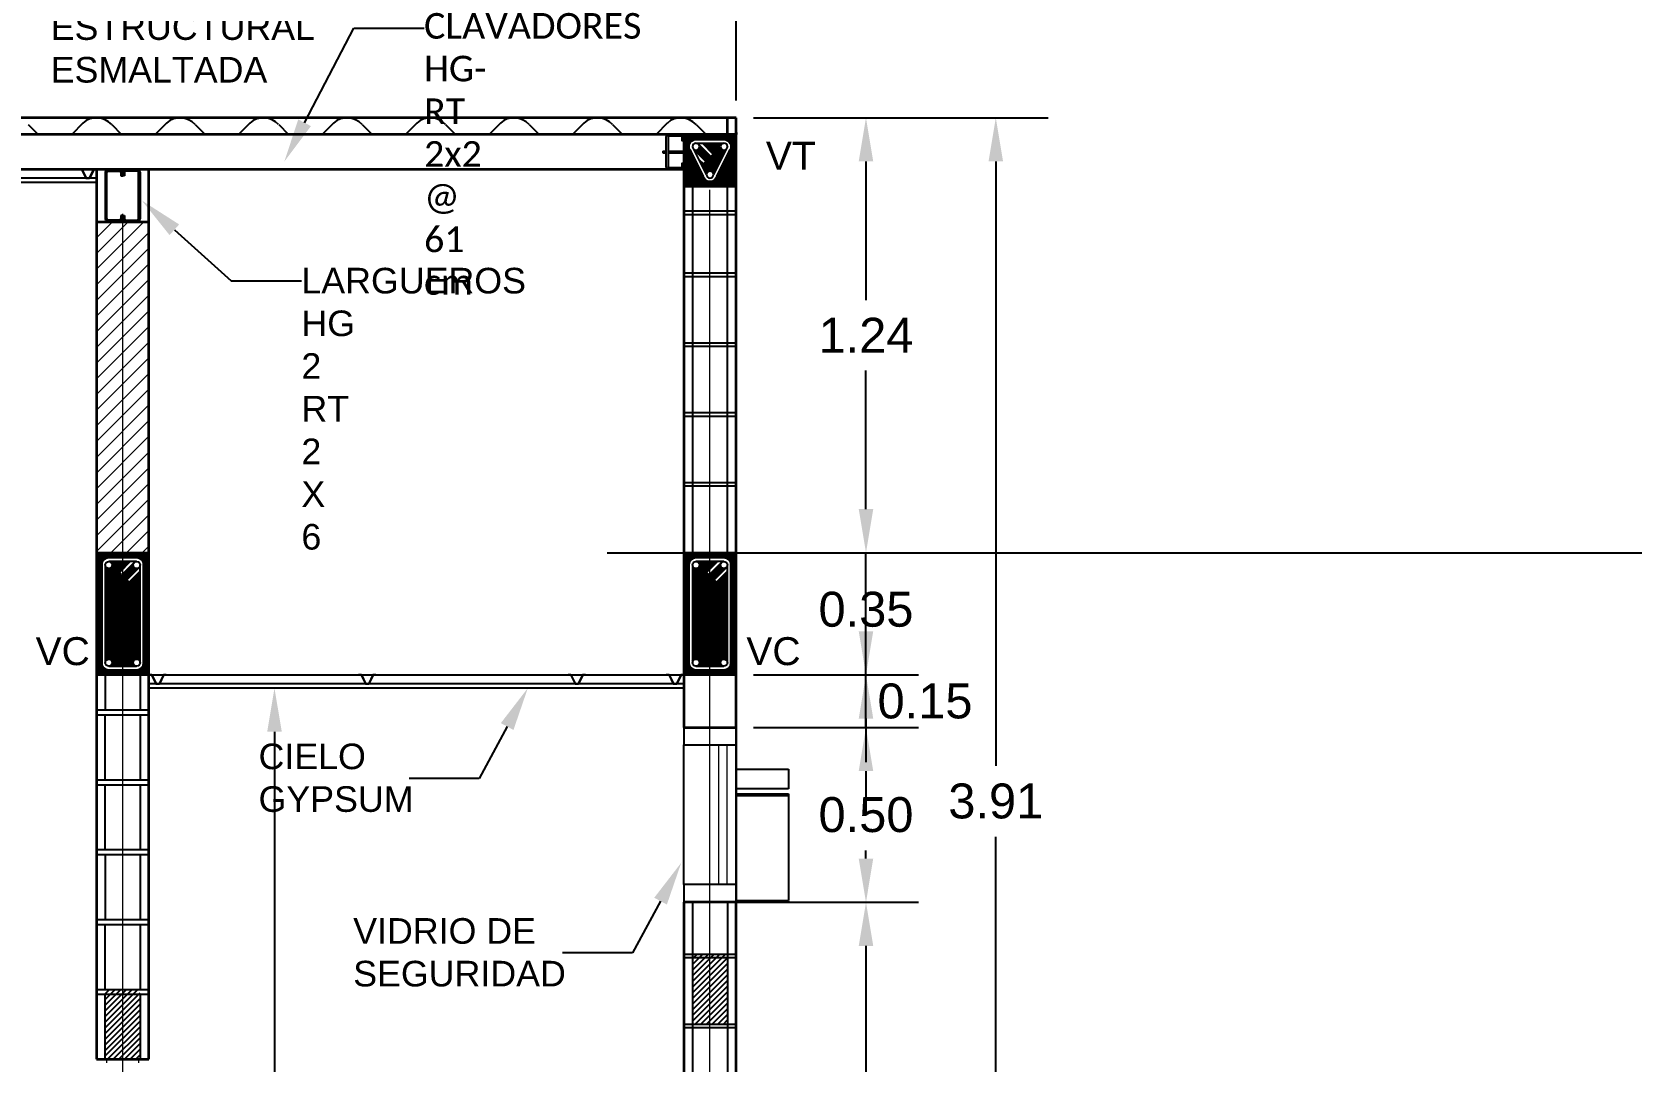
# Model space of a CAD drawing. Header units: inches. Extents: x -6 to 158, y 10 to 161.
# Drawn here: x 73.819 to 78.397, y 37.358 to 40.303 of the extents above; entities that cross this region are included whole.
import ezdxf
from ezdxf import colors
from ezdxf.entities.mleader import LeaderData, LeaderLine
from ezdxf.math import Vec2, Vec3

# ---------------------------------------------------------------- set-up
doc = ezdxf.new("R2010")
doc.units = ezdxf.units.IN
doc.header["$MEASUREMENT"] = 0
doc.linetypes.add('DASHED2', pattern=[9.525, 6.35, -3.175])
doc.linetypes.add('Grid Line', pattern=[22.225, 12.7, -3.175, 3.175, -3.175])
for name, color, linetype in [('1', 1, 'Continuous'), ('10 HATCH 2', 9, 'Continuous'), ('2', 2, 'Continuous'), ('3', 3, 'Continuous'), ('4', 4, 'Continuous'), ('5', 5, 'Continuous'), ('8', 4, 'Continuous'), ('A-WALL-PATT', 9, 'Continuous'), ('Bloques', 9, 'Continuous'), ('Clavadores', 2, 'Continuous'), ('Detalle', 2, 'Continuous'), ('Dim', 2, 'Continuous'), ('Emplantillado', 2, 'Continuous'), ('L2', 2, 'Continuous'), ('Paredes', 5, 'Continuous'), ('Proy', 1, 'DASHED2'), ('TEXTO', 2, 'Continuous'), ('Texturas', 1, 'Continuous'), ('Viga', 4, 'Continuous')]:
    doc.layers.add(name, color=color, linetype=linetype)
doc.layers.add('A-WALL', color=5, linetype='Continuous', lineweight=9)
doc.layers.add('S-GRID', color=1, linetype='Continuous', lineweight=9)
doc.styles.add('style1', font='micross.ttf')
doc.dimstyles.new('1-50', dxfattribs={"dimscale": 0.05, "dimtxt": 2, "dimasz": 2.5, "dimexe": 3, "dimexo": 1, "dimgap": 1, "dimtad": 0, "dimtih": 1, "dimtoh": 1, "dimzin": 1, "dimdsep": 46, "dimtxsty": 'style1', "dimcen": 2.5, "dimclrd": 124, "dimclre": 124, "dimclrt": 1, "dimadec": 0, "dimazin": 0, "dimtfac": 1, "dimtmove": 2, "dimatfit": 3, "dimfxl": 1, "dimtolj": 1, "dimtzin": 0, "dimlwd": -1, "dimlwe": -1, "dimarcsym": 0})
pattern_1 = [(135, (0.154969, 0), (-0.00224506403027, -0.00224506403027), [])]

# ---------------------------------------------------------------- blocks, each defined once
blk = doc.blocks.new('vcv')
at = {"layer": 'Texturas'}
h = blk.add_hatch(dxfattribs=at)
h.set_pattern_fill('ANSI31', color=253, scale=0.001, angle=90)
h.set_pattern_definition(pattern_1)
h.paths.add_polyline_path([(26746.8614, 3376.3323), (26747.0114, 3376.3323), (26747.0114, 3376.6823), (26746.8614, 3376.6823)])
h.paths.add_polyline_path([(26746.8964, 3376.6673), (26746.9764, 3376.6673, -0.414214), (26746.9964, 3376.6473), (26746.9964, 3376.3673, -0.414214), (26746.9764, 3376.3473), (26746.8964, 3376.3473, -0.414214), (26746.8764, 3376.3673), (26746.8764, 3376.6473, -0.414214)], flags=16)
h.paths.add_polyline_path([(26746.8964, 3376.6573), (26746.9764, 3376.6573, -0.414214), (26746.9864, 3376.6473), (26746.9864, 3376.3673, -0.414214), (26746.9764, 3376.3573), (26746.8964, 3376.3573, -0.414214), (26746.8864, 3376.3673), (26746.8864, 3376.6473, -0.414214)], flags=0)
h = blk.add_hatch(dxfattribs=at)
h.set_pattern_fill('ANSI31', color=253, scale=0.001, angle=90, style=0)
h.set_pattern_definition(pattern_1)
h.paths.add_polyline_path([(26746.8864, 3376.3673, -1), (26746.9064, 3376.3673, -0.414214), (26746.8964, 3376.3573), (26746.9764, 3376.3573, -0.414214), (26746.9664, 3376.3673, -1), (26746.9864, 3376.3673), (26746.9864, 3376.6291), (26746.9552, 3376.5978), (26746.9481, 3376.6049), (26746.9835, 3376.6403, -0.668179), (26746.9664, 3376.6473, -0.198912), (26746.9693, 3376.6544), (26746.934, 3376.6191), (26746.9269, 3376.6261), (26746.9581, 3376.6573), (26746.8964, 3376.6573, -0.414214), (26746.9064, 3376.6473, -1), (26746.8864, 3376.6473)])
at = {"layer": '3'}
for p, q in [((26746.9581, 3376.6573), (26746.9269, 3376.6261)), ((26746.934, 3376.6191), (26746.9269, 3376.6261)), ((26746.9693, 3376.6544), (26746.934, 3376.6191)), ((26746.9835, 3376.6403), (26746.9481, 3376.6049)), ((26746.9864, 3376.6291), (26746.9552, 3376.5978)), ((26746.9481, 3376.6049), (26746.9552, 3376.5978))]:
    blk.add_line(p, q, dxfattribs=at)
blk.add_lwpolyline([(26746.9964, 3376.3673), (26746.9964, 3376.6473, 0.414214), (26746.9764, 3376.6673), (26746.8964, 3376.6673, 0.414214), (26746.8764, 3376.6473), (26746.8764, 3376.3673, 0.414214), (26746.8964, 3376.3473), (26746.9764, 3376.3473)], format="xyb", dxfattribs=at)
for points in [[(26746.8864, 3376.6473), (26746.8864, 3376.3673)], [(26746.9764, 3376.6573), (26746.8964, 3376.6573)], [(26746.9864, 3376.3673), (26746.9864, 3376.6473)], [(26746.8964, 3376.3573), (26746.9764, 3376.3573)]]:
    blk.add_lwpolyline(points, dxfattribs=at)
blk.add_arc((26746.9764, 3376.3673), 0.02, 270, 0, dxfattribs=at)
at = {"layer": '4'}
for centre in [(26746.8964, 3376.6473), (26746.9764, 3376.6473), (26746.8964, 3376.3673), (26746.9764, 3376.3673)]:
    blk.add_circle(centre, 0.01, dxfattribs=at)
at = {"layer": '5'}
blk.add_lwpolyline([(26746.8614, 3376.3323), (26747.0114, 3376.3323), (26747.0114, 3376.6823), (26746.8614, 3376.6823)], close=True, dxfattribs=at)
blk = doc.blocks.new('VT')
at = {"layer": 'Texturas'}
h = blk.add_hatch(dxfattribs=at)
h.set_pattern_fill('ANSI31', color=253, scale=0.001, style=0)
h.set_pattern_definition([(45, (-93.2918927, 72.453712), (-0.00224506403, 0.00224506403), [])])
h.paths.add_polyline_path([(0.15, 0.0589), (0.1081, 0.0589), (0.0948, 0.0323, -0.871347), (0.0552, 0.0323), (0.0419, 0.0589), (0, 0.0589), (0, 0), (0.15, 0)])
h.paths.add_polyline_path([(0.15, 0.15), (0, 0.15), (0, 0.0589), (0.0419, 0.0589), (0.0209, 0.1008, -0.669849), (0.035, 0.135), (0.115, 0.135, -0.669849), (0.1291, 0.1008), (0.1081, 0.0589), (0.15, 0.0589)])
h.paths.add_polyline_path([(0.1067, 0.0784), (0.0938, 0.0655), (0.0867, 0.0726), (0.1209, 0.1067), (0.121, 0.107, -0.618034), (0.105, 0.115, -0.198912), (0.1079, 0.1221), (0.0726, 0.0867), (0.0655, 0.0938), (0.0967, 0.125), (0.035, 0.125, -0.414214), (0.045, 0.115, -0.618034), (0.029, 0.107), (0.0531, 0.0589), (0.0969, 0.0589)])
h.paths.add_polyline_path([(0.0969, 0.0589), (0.0531, 0.0589), (0.065, 0.035, -1), (0.085, 0.035)])
at = {"layer": '3'}
for p, q in [((0.115, 0.135), (0.035, 0.135)), ((0.0967, 0.125), (0.0655, 0.0938)), ((0.0726, 0.0867), (0.0655, 0.0938)), ((0.1079, 0.1221), (0.0726, 0.0867)), ((0.1221, 0.1079), (0.0867, 0.0726)), ((0.0867, 0.0726), (0.0938, 0.0655)), ((0.1067, 0.0784), (0.0938, 0.0655)), ((0.075, 0.015), (0.075, 0.015))]:
    blk.add_line(p, q, dxfattribs=at)
for points in [[(0.0209, 0.1008), (0.0552, 0.0323)], [(0.025, 0.115), (0.065, 0.035)], [(0.115, 0.125), (0.035, 0.125)], [(0.085, 0.035), (0.125, 0.115)], [(0.0948, 0.0323), (0.1291, 0.1008)], [(0.075, 0.025), (0.075, 0.025)]]:
    blk.add_lwpolyline(points, dxfattribs=at)
for centre, start, end in [((0.035, 0.115), 90, 225.2645), ((0.115, 0.115), 314.7355, 90), ((0.075, 0.035), 187.8656, 352.1344)]:
    blk.add_arc(centre, 0.02, start, end, dxfattribs=at)
at = {"layer": '4'}
for centre in [(0.035, 0.115), (0.115, 0.115), (0.075, 0.035)]:
    blk.add_circle(centre, 0.01, dxfattribs=at)
at = {"layer": '5'}
blk.add_lwpolyline([(0, 0), (0.15, 0), (0.15, 0.15), (0, 0.15)], close=True, dxfattribs=at)
blk = doc.blocks.new('LARGUERO')
at = {"layer": 'Clavadores'}
for p, q in [((1660.8105, 985.5422), (1660.8105, 985.4082)), ((1660.8155, 985.4082), (1660.8155, 985.5422)), ((1660.8525, 985.5502), (1660.8185, 985.5502)), ((1660.8185, 985.5452), (1660.8525, 985.5452)), ((1660.8555, 985.5422), (1660.8555, 985.5322)), ((1660.8555, 985.5322), (1660.8605, 985.5322)), ((1660.8605, 985.5322), (1660.8605, 985.5422)), ((1660.8605, 985.5322), (1660.8605, 985.5422)), ((1660.8655, 985.5322), (1660.8605, 985.5322)), ((1660.8655, 985.5422), (1660.8655, 985.5322)), ((1660.8685, 985.5502), (1660.9025, 985.5502)), ((1660.9025, 985.5452), (1660.8685, 985.5452)), ((1660.9055, 985.4082), (1660.9055, 985.5422)), ((1660.9105, 985.5422), (1660.9105, 985.4082)), ((1660.8525, 985.4052), (1660.8185, 985.4052)), ((1660.8185, 985.4002), (1660.8525, 985.4002)), ((1660.8605, 985.4182), (1660.8555, 985.4182)), ((1660.8555, 985.4182), (1660.8555, 985.4082)), ((1660.8605, 985.4082), (1660.8605, 985.4182)), ((1660.8605, 985.4082), (1660.8605, 985.4182)), ((1660.8605, 985.4182), (1660.8655, 985.4182)), ((1660.8655, 985.4182), (1660.8655, 985.4082)), ((1660.8685, 985.4052), (1660.9025, 985.4052)), ((1660.9025, 985.4002), (1660.8685, 985.4002))]:
    blk.add_line(p, q, dxfattribs=at)
for centre, radius, start, end in [((1660.8185, 985.5422), 0.008, 90, 180), ((1660.8185, 985.5422), 0.003, 90, 180), ((1660.8525, 985.5422), 0.008, 0, 90), ((1660.8525, 985.5422), 0.003, 360, 90), ((1660.8685, 985.5422), 0.008, 90, 180), ((1660.8685, 985.5422), 0.003, 90, 180), ((1660.9025, 985.5422), 0.008, 360, 90), ((1660.9025, 985.5422), 0.003, 0, 90), ((1660.8185, 985.4082), 0.008, 180, 270), ((1660.8185, 985.4082), 0.003, 180, 270), ((1660.8525, 985.4082), 0.008, 270, 360), ((1660.8525, 985.4082), 0.003, 270, 360), ((1660.8685, 985.4082), 0.008, 180, 270), ((1660.8685, 985.4082), 0.003, 180, 270), ((1660.9025, 985.4082), 0.008, 270, 360), ((1660.9025, 985.4082), 0.003, 270, 0)]:
    blk.add_arc(centre, radius, start, end, dxfattribs=at)
blk = doc.blocks.new('A$C3A4E2C9F')
at = {"color": 2}
for p, q in [((-0.0481, 0.0009), (-0.0481, -0.0001)), ((-0.0397, 0.0009), (-0.0481, 0.0009)), ((-0.0397, 0.0009), (-0.0275, -0.0231)), ((-0.0066, 0.0009), (-0.0187, -0.0231)), ((0.0019, 0.0009), (-0.0066, 0.0009)), ((0.0019, -0.0001), (0.0019, 0.0009)), ((-0.0403, -0.0001), (-0.0481, -0.0001)), ((-0.0403, -0.0001), (-0.0281, -0.0241)), ((-0.0281, -0.0241), (-0.0231, -0.0241)), ((-0.0281, -0.0241), (-0.0181, -0.0241)), ((-0.0275, -0.0231), (-0.0187, -0.0231)), ((-0.006, -0.0001), (-0.0181, -0.0241)), ((0.0019, -0.0001), (-0.006, -0.0001))]:
    blk.add_line(p, q, dxfattribs=at)
blk = doc.blocks.new('*D597')
at = {"layer": 'Defpoints', "color": 0, "transparency": 16777216}
for p in [(75.8346, 37.8118), (76.2063, 37.8118), (75.8346, 36.1452)]:
    blk.add_point(p, dxfattribs=at)
at = {"layer": 'Dim', "color": 124, "transparency": 16777216}
for p, q in [((75.8846, 37.8118), (76.3563, 37.8118)), ((76.2063, 37.6868), (76.2063, 37.0802)), ((76.2063, 36.2702), (76.2063, 36.8768)), ((75.8846, 36.1452), (76.3563, 36.1452))]:
    blk.add_line(p, q, dxfattribs=at)
for points in [[(76.1855, 37.6868), (76.2271, 37.6868), (76.2063, 37.8118)], [(76.1855, 36.2702), (76.2271, 36.2702), (76.2063, 36.1452)]]:
    blk.add_solid(points, dxfattribs=at)
at = {"layer": 'Dim', "color": 1, "transparency": 16777216, "insert": (76.2063, 36.9785), "char_height": 0.1, "attachment_point": 5, "style": 'style1'}
blk.add_mtext('\\A1;1.67', dxfattribs=at)
blk = doc.blocks.new('*D598')
at = {"layer": 'Defpoints', "color": 0, "transparency": 16777216}
for p in [(75.8346, 38.3125), (76.2063, 38.3125), (75.8346, 37.8118)]:
    blk.add_point(p, dxfattribs=at)
at = {"layer": 'Dim', "color": 124, "transparency": 16777216}
for p, q in [((75.8846, 38.3125), (76.3563, 38.3125)), ((76.2063, 38.1875), (76.2063, 38.1639)), ((76.2063, 37.9368), (76.2063, 37.9604)), ((75.8846, 37.8118), (76.3563, 37.8118))]:
    blk.add_line(p, q, dxfattribs=at)
for points in [[(76.1855, 38.1875), (76.2271, 38.1875), (76.2063, 38.3125)], [(76.1855, 37.9368), (76.2271, 37.9368), (76.2063, 37.8118)]]:
    blk.add_solid(points, dxfattribs=at)
at = {"layer": 'Dim', "color": 1, "transparency": 16777216, "insert": (76.2063, 38.0622), "char_height": 0.1, "attachment_point": 5, "style": 'style1'}
blk.add_mtext('\\A1;0.50', dxfattribs=at)
blk = doc.blocks.new('*D599')
at = {"layer": 'Defpoints', "color": 0, "transparency": 16777216}
for p in [(75.8346, 38.4625), (76.2063, 38.4625), (75.8346, 38.3125)]:
    blk.add_point(p, dxfattribs=at)
at = {"layer": 'Dim', "color": 124, "transparency": 16777216}
for p, q in [((76.2063, 38.5875), (76.2063, 38.7125)), ((75.8846, 38.4625), (76.3563, 38.4625)), ((76.2063, 38.3125), (76.2063, 38.4625)), ((75.8846, 38.3125), (76.3563, 38.3125)), ((76.2063, 38.1875), (76.2063, 38.0625))]:
    blk.add_line(p, q, dxfattribs=at)
for points in [[(76.1855, 38.5875), (76.2271, 38.5875), (76.2063, 38.4625)], [(76.1855, 38.1875), (76.2271, 38.1875), (76.2063, 38.3125)]]:
    blk.add_solid(points, dxfattribs=at)
at = {"layer": 'Dim', "color": 1, "transparency": 16777216, "insert": (76.3753, 38.3875), "char_height": 0.1, "attachment_point": 5, "style": 'style1'}
blk.add_mtext('\\A1;0.15', dxfattribs=at)
blk = doc.blocks.new('*D600')
at = {"layer": 'Defpoints', "color": 0, "transparency": 16777216}
for p in [(75.8346, 38.8125), (76.2063, 38.8125), (75.8346, 38.4625)]:
    blk.add_point(p, dxfattribs=at)
at = {"layer": 'Dim', "color": 124, "transparency": 16777216}
for p, q in [((76.2063, 38.9375), (76.2063, 39.0625)), ((75.8846, 38.8125), (76.3563, 38.8125)), ((76.2063, 38.4625), (76.2063, 38.8125)), ((75.8846, 38.4625), (76.3563, 38.4625)), ((76.2063, 38.3375), (76.2063, 38.2125))]:
    blk.add_line(p, q, dxfattribs=at)
for points in [[(76.1855, 38.9375), (76.2271, 38.9375), (76.2063, 38.8125)], [(76.1855, 38.3375), (76.2271, 38.3375), (76.2063, 38.4625)]]:
    blk.add_solid(points, dxfattribs=at)
at = {"layer": 'Dim', "color": 1, "transparency": 16777216, "insert": (76.2063, 38.65), "char_height": 0.1, "attachment_point": 5, "style": 'style1'}
blk.add_mtext('\\A1;0.35', dxfattribs=at)
blk = doc.blocks.new('*D601')
at = {"layer": 'Defpoints', "color": 0, "transparency": 16777216}
for p in [(75.8346, 40.0573), (76.2063, 40.0573), (75.8346, 38.8125)]:
    blk.add_point(p, dxfattribs=at)
at = {"layer": 'Dim', "color": 124, "transparency": 16777216}
for p, q in [((75.8846, 40.0573), (76.3563, 40.0573)), ((76.2063, 39.9323), (76.2063, 39.5357)), ((76.2063, 38.9375), (76.2063, 39.334)), ((75.8846, 38.8125), (76.3563, 38.8125))]:
    blk.add_line(p, q, dxfattribs=at)
for points in [[(76.1855, 39.9323), (76.2271, 39.9323), (76.2063, 40.0573)], [(76.1855, 38.9375), (76.2271, 38.9375), (76.2063, 38.8125)]]:
    blk.add_solid(points, dxfattribs=at)
at = {"layer": 'Dim', "color": 1, "transparency": 16777216, "insert": (76.2063, 39.4349), "char_height": 0.1, "attachment_point": 5, "style": 'style1'}
blk.add_mtext('\\A1;1.24', dxfattribs=at)
blk = doc.blocks.new('*D467')
at = {"layer": 'Defpoints', "color": 0, "transparency": 16777216}
for p in [(76.2167, 40.0573), (76.2063, 36.1452), (76.5779, 36.1452)]:
    blk.add_point(p, dxfattribs=at)
at = {"layer": 'Dim', "color": 124, "transparency": 16777216}
for p, q in [((76.2667, 40.0573), (76.7279, 40.0573)), ((76.5779, 39.9323), (76.5779, 38.2029)), ((76.5779, 36.2702), (76.5779, 37.9995)), ((76.2563, 36.1452), (76.7279, 36.1452))]:
    blk.add_line(p, q, dxfattribs=at)
for points in [[(76.5571, 39.9323), (76.5988, 39.9323), (76.5779, 40.0573)], [(76.5571, 36.2702), (76.5988, 36.2702), (76.5779, 36.1452)]]:
    blk.add_solid(points, dxfattribs=at)
at = {"layer": 'Dim', "color": 1, "transparency": 16777216, "insert": (76.5779, 38.1012), "char_height": 0.1, "attachment_point": 5, "style": 'style1'}
blk.add_mtext('\\A1;3.91', dxfattribs=at)
blk = doc.blocks.new('*D602')
at = {"layer": 'Defpoints', "color": 0, "transparency": 16777216}
for p in [(74.5129, 38.425), (74.5484, 38.425), (74.5484, 35.2625)]:
    blk.add_point(p, dxfattribs=at)
at = {"layer": 'Dim', "color": 124, "transparency": 16777216}
for p, q in [((74.4984, 38.425), (74.3629, 38.425)), ((74.5129, 38.3), (74.5129, 36.9455)), ((74.5129, 35.3875), (74.5129, 36.7421)), ((74.4984, 35.2625), (74.3629, 35.2625))]:
    blk.add_line(p, q, dxfattribs=at)
for points in [[(74.4921, 38.3), (74.5338, 38.3), (74.5129, 38.425)], [(74.4921, 35.3875), (74.5338, 35.3875), (74.5129, 35.2625)]]:
    blk.add_solid(points, dxfattribs=at)
at = {"layer": 'Dim', "color": 1, "transparency": 16777216, "insert": (74.5129, 36.8438), "char_height": 0.1, "attachment_point": 5, "style": 'style1'}
blk.add_mtext('\\A1;3.16', dxfattribs=at)
blk = doc.blocks.new('*D623')
at = {"layer": 'Defpoints', "color": 0, "transparency": 16777216}
for p in [(75.8346, 40.6117), (71.2283, 40.0573), (75.8346, 40.0573)]:
    blk.add_point(p, dxfattribs=at)
at = {"layer": 'Dim', "color": 124, "transparency": 16777216}
for p, q in [((71.2283, 40.1073), (71.2283, 40.7617)), ((75.8346, 40.1073), (75.8346, 40.7617)), ((71.3533, 40.6117), (73.3592, 40.6117)), ((75.7096, 40.6117), (73.7037, 40.6117))]:
    blk.add_line(p, q, dxfattribs=at)
for points in [[(71.3533, 40.6326), (71.3533, 40.5909), (71.2283, 40.6117)], [(75.7096, 40.6326), (75.7096, 40.5909), (75.8346, 40.6117)]]:
    blk.add_solid(points, dxfattribs=at)
at = {"layer": 'Dim', "color": 1, "transparency": 16777216, "insert": (73.5315, 40.6117), "char_height": 0.1, "attachment_point": 5, "style": 'style1'}
blk.add_mtext('\\A1;4.61', dxfattribs=at)

msp = doc.modelspace()

# ---------------------------------------------------------------- hatches: boundary and pattern name
at = {"layer": '10 HATCH 2'}
h = msp.add_hatch(dxfattribs=at)
h.set_pattern_fill('ANSI31', color=251, scale=0.0036)
h.set_pattern_definition([(45, (-3101.110599, -1566.303653), (-0.00808223051, 0.00808223051), [])])
h.paths.add_polyline_path([(75.8095, 37.6625), (75.7595, 37.6625), (75.7595, 37.4625), (75.8095, 37.4625)])
h.paths.add_polyline_path([(75.7595, 37.6625), (75.7095, 37.6625), (75.7095, 37.4625), (75.7595, 37.4625)])
h = msp.add_hatch(dxfattribs=at)
h.set_pattern_fill('ANSI31', color=251, scale=0.0036)
h.set_pattern_definition([(45, (-3102.791981, -1566.403653), (-0.00808223051, 0.00808223051), [])])
h.paths.add_polyline_path([(74.1281, 37.5625), (74.0781, 37.5625), (74.0781, 37.3625), (74.1281, 37.3625)])
h.paths.add_polyline_path([(74.0781, 37.5625), (74.0281, 37.5625), (74.0281, 37.3625), (74.0781, 37.3625)])
at = {"layer": 'A-WALL-PATT', "lineweight": 18}
h = msp.add_hatch(dxfattribs=at)
h.set_pattern_fill('ANSI31', color=256, scale=0.01, style=0)
h.set_pattern_definition([(45, (-3073.47536, -1566.303653), (-0.0224506403, 0.0224506403), [])])
h.paths.add_polyline_path([(74.1533, 39.7597), (74.0783, 39.7597), (74.0783, 38.8125), (74.1533, 38.8125)])
h.paths.add_polyline_path([(74.0783, 39.7597), (74.0033, 39.7597), (74.0033, 38.8125), (74.0783, 38.8125)])

# ---------------------------------------------------------------- linework, layer by layer
at = {"layer": '1'}
for p, q in [((75.8346, 38.1932), (75.9846, 38.1932)), ((75.9846, 38.1932), (75.9846, 38.1367)), ((75.9846, 38.1367), (75.8346, 38.1367)), ((75.8346, 38.1226), (75.9846, 38.1226)), ((75.8346, 38.118), (75.9846, 38.118)), ((75.8346, 38.1179), (75.9846, 38.1179)), ((75.9846, 38.1226), (75.9846, 38.118)), ((75.9846, 38.1179), (75.9846, 37.8165)), ((75.8346, 37.8165), (75.9846, 37.8165)), ((75.8346, 37.8154), (75.9846, 37.8154)), ((75.9846, 37.8154), (75.9846, 37.8118)), ((75.8346, 37.8118), (75.9846, 37.8118))]:
    msp.add_line(p, q, dxfattribs=at)
at = {"layer": '2', "lineweight": 35}
for p, q in [((75.6846, 38.3125), (75.8346, 38.3125)), ((75.8346, 37.8125), (75.6846, 37.8125))]:
    msp.add_line(p, q, dxfattribs=at)
at = {"layer": '2', "lineweight": 25}
for p, q in [((75.6846, 38.3125), (75.6846, 38.2625)), ((75.8346, 38.3125), (75.6846, 38.3125)), ((75.8346, 38.2625), (75.8346, 38.3125)), ((75.6846, 38.2625), (75.8346, 38.2625)), ((75.6846, 37.8625), (75.6846, 37.8125)), ((75.8346, 37.8625), (75.6846, 37.8625)), ((75.8346, 37.8125), (75.8346, 37.8625)), ((75.6846, 37.8125), (75.8346, 37.8125))]:
    msp.add_line(p, q, dxfattribs=at)
at = {"layer": '2'}
for p, q in [((75.8346, 38.3125), (75.8346, 37.8125)), ((75.6846, 37.8625), (75.6846, 38.2625)), ((75.8346, 37.8625), (75.8346, 38.2625))]:
    msp.add_line(p, q, dxfattribs=at)
at = {"layer": '2', "lineweight": 18}
for p, q in [((75.7841, 38.2625), (75.7841, 37.8625)), ((75.8091, 38.2625), (75.7841, 38.2625)), ((75.8091, 37.8625), (75.8091, 38.2625)), ((75.7841, 37.8625), (75.8091, 37.8625)), ((74.0323, 37.3625), (74.0323, 37.3525)), ((74.1243, 37.3525), (74.1243, 37.3625))]:
    msp.add_line(p, q, dxfattribs=at)
at = {"layer": 'A-WALL', "lineweight": 35}
for p, q in [((75.8346, 40.0573), (71.2283, 40.0573)), ((75.8096, 40.0098), (75.8096, 40.0573)), ((75.8346, 38.3125), (75.8346, 40.0573)), ((75.8346, 40.0149), (75.8346, 40.0098)), ((75.8346, 40.0098), (71.2283, 40.0098)), ((75.8346, 40.0098), (75.6846, 40.0098)), ((75.6846, 39.9097), (71.2283, 39.9097)), ((74.0033, 39.9097), (74.0033, 37.3625)), ((74.1533, 37.3625), (74.1533, 39.9097)), ((75.6846, 39.8837), (75.6846, 38.3125)), ((75.8346, 39.9097), (75.8346, 39.9097)), ((74.0033, 39.7597), (74.1533, 39.7597)), ((75.6846, 37.8125), (75.6846, 36.2214)), ((75.8346, 34.3625), (75.8346, 37.8125)), ((74.0033, 37.3625), (74.1533, 37.3625))]:
    msp.add_line(p, q, dxfattribs=at)
at = {"layer": 'Bloques'}
for p, q in [((75.8347, 39.79), (75.6847, 39.79)), ((75.8347, 39.79), (75.6847, 39.79)), ((75.8347, 39.79), (75.6847, 39.79)), ((75.8347, 39.79), (75.6847, 39.79)), ((75.8347, 39.78), (75.6847, 39.78)), ((75.8347, 39.78), (75.6847, 39.78)), ((75.8346, 39.6125), (75.6846, 39.6125)), ((75.8346, 39.6125), (75.6846, 39.6125)), ((75.8346, 39.6125), (75.6846, 39.6125)), ((75.8346, 39.6025), (75.6846, 39.6025)), ((75.8347, 39.6125), (75.6847, 39.6125)), ((75.8347, 39.6025), (75.6847, 39.6025)), ((75.8346, 39.4125), (75.6846, 39.4125)), ((75.8346, 39.4125), (75.6846, 39.4125)), ((75.8346, 39.4125), (75.6846, 39.4125)), ((75.8346, 39.4125), (75.6846, 39.4125)), ((75.8346, 39.4025), (75.6846, 39.4025)), ((75.8346, 39.4025), (75.6846, 39.4025)), ((75.8346, 39.2125), (75.6846, 39.2125)), ((75.8346, 39.2125), (75.6846, 39.2125)), ((75.8346, 39.2125), (75.6846, 39.2125)), ((75.8346, 39.2125), (75.6846, 39.2125)), ((75.8346, 39.2025), (75.6846, 39.2025)), ((75.8346, 39.2025), (75.6846, 39.2025)), ((75.8346, 39.0125), (75.6846, 39.0125)), ((75.8346, 39.0025), (75.6846, 39.0025)), ((74.0033, 38.3625), (74.0283, 38.3625)), ((74.0183, 38.3625), (74.1283, 38.3625)), ((74.1283, 38.3625), (74.1533, 38.3625)), ((74.0283, 38.3475), (74.0033, 38.3475)), ((74.1283, 38.3475), (74.0283, 38.3475)), ((74.1533, 38.3475), (74.1283, 38.3475)), ((74.1533, 38.3475), (74.1283, 38.3475)), ((74.1533, 38.3475), (74.1283, 38.3475)), ((74.0033, 38.1625), (74.0283, 38.1625)), ((74.0283, 38.1475), (74.0033, 38.1475)), ((74.1283, 38.1475), (74.0033, 38.1475)), ((74.0283, 38.1625), (74.1283, 38.1625)), ((74.1283, 38.1625), (74.1533, 38.1625)), ((74.1533, 38.1475), (74.1283, 38.1475)), ((74.1533, 38.1475), (74.1283, 38.1475)), ((74.0033, 37.9625), (74.1533, 37.9625)), ((74.0033, 37.9625), (74.1533, 37.9625)), ((74.0033, 37.9625), (74.0283, 37.9625)), ((74.0033, 37.9625), (74.0283, 37.9625)), ((74.0183, 37.9625), (74.0283, 37.9625)), ((74.0283, 37.9625), (74.1083, 37.9625)), ((74.0283, 37.9625), (74.1283, 37.9625)), ((74.0283, 37.9625), (74.1283, 37.9625)), ((74.1283, 37.9625), (74.1533, 37.9625)), ((74.1283, 37.9625), (74.1533, 37.9625)), ((74.1533, 37.9475), (74.0033, 37.9475)), ((74.0033, 37.7625), (74.0283, 37.7625)), ((74.0283, 37.7475), (74.0033, 37.7475)), ((74.0183, 37.7625), (74.1283, 37.7625)), ((74.1283, 37.7475), (74.0283, 37.7475)), ((74.1283, 37.7625), (74.1533, 37.7625)), ((74.1533, 37.7475), (74.1283, 37.7475)), ((74.1533, 37.7475), (74.1283, 37.7475)), ((74.1533, 37.7475), (74.1283, 37.7475)), ((75.8346, 37.6625), (75.6846, 37.6625)), ((75.8346, 37.6525), (75.6846, 37.6525)), ((74.0033, 37.5625), (74.0283, 37.5625)), ((74.0283, 37.5475), (74.0033, 37.5475)), ((74.1283, 37.5475), (74.0033, 37.5475)), ((74.0283, 37.5625), (74.1283, 37.5625)), ((74.1283, 37.5625), (74.1533, 37.5625)), ((74.1533, 37.5475), (74.1283, 37.5475)), ((74.1533, 37.5475), (74.1283, 37.5475)), ((75.8346, 37.4625), (75.6846, 37.4625)), ((75.8346, 37.4625), (75.6846, 37.4625)), ((75.8346, 37.4625), (75.6846, 37.4625)), ((75.8346, 37.4525), (75.6846, 37.4525)), ((75.8347, 37.4625), (75.6847, 37.4625)), ((75.8347, 37.4525), (75.6847, 37.4525))]:
    msp.add_line(p, q, dxfattribs=at)
for centre, start, end in [((73.9915, 38.355), 327.4601, 32.5399), ((74.1651, 38.355), 147.4601, 212.5399), ((73.9915, 38.155), 327.4601, 32.5399), ((74.1651, 38.155), 147.4601, 212.5399), ((73.9915, 37.955), 327.4601, 32.5399), ((74.1651, 37.955), 147.4601, 212.5399), ((73.9915, 37.755), 327.4601, 32.5399), ((74.1651, 37.755), 147.4601, 212.5399), ((73.9915, 37.555), 327.4601, 32.5399), ((74.1651, 37.555), 147.4601, 212.5399)]:
    msp.add_arc(centre, 0.0139, start, end, dxfattribs=at)
at = {"layer": 'Detalle'}
for p, q in [((75.6246, 39.9623), (75.6346, 39.9623)), ((75.6246, 39.9623), (75.6246, 39.9573)), ((75.6246, 39.9573), (75.6346, 39.9573)), ((75.6396, 39.9623), (75.6846, 39.9623)), ((75.6396, 39.9573), (75.6846, 39.9573))]:
    msp.add_line(p, q, dxfattribs=at)
msp.add_lwpolyline([(75.6426, 39.9148), (75.6766, 39.9148, 0.414214), (75.6796, 39.9178), (75.6796, 39.9278), (75.6846, 39.9278), (75.6846, 39.9178, -0.414214), (75.6766, 39.9098), (75.6426, 39.9098, -0.414214), (75.6346, 39.9178), (75.6346, 40.0018, -0.414214), (75.6426, 40.0098), (75.6766, 40.0098, -0.414214), (75.6846, 40.0018), (75.6846, 39.9918), (75.6796, 39.9918), (75.6796, 40.0018, 0.414214), (75.6766, 40.0048), (75.6426, 40.0048, 0.414214), (75.6396, 40.0018), (75.6396, 39.9178, 0.414214)], format="xyb", close=True, dxfattribs=at)
at = {"layer": 'L2', "ltscale": 0.3}
for p, q in [((75.7097, 39.8598), (75.7097, 38.8125)), ((75.8096, 38.8125), (75.8096, 39.8598)), ((74.0283, 38.4625), (74.0283, 38.3625)), ((74.1283, 38.4625), (74.1283, 38.3625)), ((74.0283, 38.1625), (74.0283, 38.3475)), ((74.1283, 38.3475), (74.1283, 38.1625)), ((74.0283, 37.9625), (74.0283, 38.1475)), ((74.1283, 38.1475), (74.1283, 37.9625)), ((74.0283, 37.9475), (74.0283, 37.7625)), ((74.1283, 37.9475), (74.1283, 37.7625)), ((75.7096, 37.8125), (75.7096, 35.2625)), ((75.8096, 37.8125), (75.8096, 35.2625)), ((74.0283, 37.5625), (74.0283, 37.7475)), ((74.1283, 37.7475), (74.1283, 37.5625)), ((74.0283, 37.3625), (74.0283, 37.5475)), ((74.1283, 37.5475), (74.1283, 37.3625))]:
    msp.add_line(p, q, dxfattribs=at)
at = {"layer": 'Paredes'}
for p, q in [((73.8079, 40.0383), (73.8363, 40.0098)), ((73.9646, 40.0422), (73.9323, 40.0098)), ((74.0469, 40.0383), (74.0753, 40.0098)), ((74.2036, 40.0422), (74.1713, 40.0098)), ((74.2859, 40.0383), (74.3143, 40.0098)), ((74.4426, 40.0422), (74.4103, 40.0098)), ((74.5249, 40.0383), (74.5533, 40.0098)), ((74.6816, 40.0422), (74.6493, 40.0098)), ((74.7639, 40.0383), (74.7923, 40.0098)), ((74.9206, 40.0422), (74.8883, 40.0098)), ((75.0029, 40.0383), (75.0313, 40.0098)), ((75.1596, 40.0422), (75.1273, 40.0098)), ((75.2419, 40.0383), (75.2703, 40.0098)), ((75.3986, 40.0422), (75.3663, 40.0098)), ((75.4809, 40.0383), (75.5093, 40.0098)), ((75.6376, 40.0422), (75.6053, 40.0098)), ((75.7199, 40.0383), (75.7483, 40.0098)), ((73.9323, 40.0098), (73.8363, 40.0098)), ((74.1713, 40.0098), (74.0753, 40.0098)), ((74.4103, 40.0098), (74.3143, 40.0098)), ((74.6493, 40.0098), (74.5533, 40.0098)), ((74.8883, 40.0098), (74.7923, 40.0098)), ((75.1273, 40.0098), (75.0313, 40.0098)), ((75.2233, 40.0098), (75.1273, 40.0098)), ((75.3663, 40.0098), (75.2703, 40.0098)), ((75.6053, 40.0098), (75.5093, 40.0098)), ((75.8346, 40.0098), (75.7483, 40.0098))]:
    msp.add_line(p, q, dxfattribs=at)
for centre in [(74.0038, 39.9991), (74.2428, 39.9991), (74.4818, 39.9991), (74.7208, 39.9991), (74.9598, 39.9991), (75.1988, 39.9991), (75.4378, 39.9991), (75.6768, 39.9991)]:
    msp.add_arc(centre, 0.0582, 42.3058, 132.3058, dxfattribs=at)
at = {"layer": 'Proy', "color": 253, "ltscale": 0.75}
for p, q in [((61.1782, 38.8125), (88.5861, 38.8125)), ((61.3282, 38.4625), (75.6846, 38.4625))]:
    msp.add_line(p, q, dxfattribs=at)
at = {"layer": 'S-GRID', "linetype": 'Grid Line'}
for p, q in [((75.7596, 32.2625), (75.7596, 39.8515)), ((74.0783, 32.2625), (74.0783, 39.7823))]:
    msp.add_line(p, q, dxfattribs=at)
at = {"layer": 'Texturas'}
for p, q in [((74.0033, 39.8847), (71.2283, 39.8847)), ((75.8346, 39.8847), (75.8346, 39.8847)), ((74.0033, 39.8722), (71.2283, 39.8722)), ((75.8346, 39.8722), (75.8346, 39.8722)), ((74.1533, 38.4625), (75.6846, 38.4625)), ((75.6846, 38.4375), (74.1533, 38.4375)), ((75.6846, 38.425), (74.1533, 38.425))]:
    msp.add_line(p, q, dxfattribs=at)

# ---------------------------------------------------------------- block references
at = {"xscale": -1}
msp.add_blockref('VT', (75.8346, 39.8598), dxfattribs=at)
at = {"layer": '8'}
for p in [(-26672.8581, -3337.8698), (-26671.1768, -3337.8698)]:
    msp.add_blockref('vcv', p, dxfattribs=at)
at = {"layer": 'Emplantillado'}
for p in [(74.0014, 39.9088), (74.2014, 38.4616), (74.8014, 38.4616), (75.4014, 38.4616), (75.6828, 38.4616)]:
    msp.add_blockref('A$C3A4E2C9F', p, dxfattribs=at)
at = {"layer": 'Viga'}
msp.add_blockref('LARGUERO', (-1586.7822, -945.6405), dxfattribs=at)

# ---------------------------------------------------------------- texts
at = {"layer": 'TEXTO', "style": 'style1'}
msp.add_text('VT', height=0.08, dxfattribs=at).set_placement((75.9198, 39.9087))
at = {"layer": 'TEXTO', "char_height": 0.08, "attachment_point": 1, "style": 'style1'}
for insert in [(73.829, 38.5707), (75.8638, 38.5707)]:
    msp.add_mtext('VC', dxfattribs=dict(at, insert=insert))

# ---------------------------------------------------------------- dimensions: what is measured, and where the dimension line sits
at = {"layer": 'Dim'}
dim = msp.add_linear_dim(base=(75.8346, 40.6117), p1=(71.2283, 40.0573), p2=(75.8346, 40.0573), dimstyle='1-50', override={"dimfxl": 1.25}, dxfattribs=at)
dim.commit()
dim.dimension.update_dxf_attribs({"geometry": '*D623', "text_midpoint": (73.5315, 40.6117)})
for base, p1, p2, picture, middle in [((76.2063, 40.0573), (75.8346, 38.8125), (75.8346, 40.0573), '*D601', (76.2063, 39.4349)), ((76.5779, 36.1452), (76.2167, 40.0573), (76.2063, 36.1452), '*D467', (76.5779, 38.1012)), ((74.5129, 38.425), (74.5484, 35.2625), (74.5484, 38.425), '*D602', (74.5129, 36.8438)), ((76.2063, 37.8118), (75.8346, 36.1452), (75.8346, 37.8118), '*D597', (76.2063, 36.9785))]:
    dim = msp.add_linear_dim(base=base, p1=p1, p2=p2, angle=90, dimstyle='1-50', override={"dimfxl": 1.25}, dxfattribs=at)
    dim.commit()
    dim.dimension.update_dxf_attribs({"geometry": picture, "text_midpoint": middle})
for base, p1, p2, picture, middle in [((76.2063, 38.8125), (75.8346, 38.4625), (75.8346, 38.8125), '*D600', (76.2063, 38.65)), ((76.2063, 38.4625), (75.8346, 38.3125), (75.8346, 38.4625), '*D599', (76.3753, 38.3875)), ((76.2063, 38.3125), (75.8346, 37.8118), (75.8346, 38.3125), '*D598', (76.2063, 38.0622))]:
    dim = msp.add_linear_dim(base=base, p1=p1, p2=p2, angle=90, dimstyle='1-50', override={"dimfxl": 1.25}, dxfattribs=at)
    dim.commit()
    dim.dimension.update_dxf_attribs({"geometry": picture, "text_midpoint": middle, "dimtype": 160})

# ---------------------------------------------------------------- leaders
at = {"layer": 'TEXTO'}
ml = msp.add_multileader_mtext('Standard', dxfattribs=at)
ml.set_content('{\\C3;LAMINA ESTRUCTURAL ESMALTADA}', color=256, style='style1')
ml.set_leader_properties(color=1, linetype='ByLayer', lineweight=-1)
ml.build(insert=Vec2(0, 0))
ml.multileader.update_dxf_attribs({"text_right_attachment_type": 2, "dogleg_length": 5, "arrow_head_size": 0.125, "scale": 0.05})
ctx = ml.context
ctx.base_point, ctx.scale, ctx.char_height, ctx.arrow_head_size, ctx.landing_gap_size, ctx.plane_origin = Vec3(73.8722, 40.4386), 0.05, 0.0733, 0.125, 0, Vec3(72.937, 40.7771)
ctx.right_attachment = 2
notes = []
notes.append((ctx, [(0, (1, 1, 0), (73.6712, 40.4386), (1, 0), 0.201, [(0, [(73.4722, 40.0573)], 0, [])])]))
ctx.mtext.insert, ctx.mtext.width, ctx.mtext.flow_direction = Vec3(73.8722, 40.4759), 0.91963, 5
ml = msp.add_multileader_mtext('Standard', dxfattribs=at)
ml.set_content('{\\fCalibri|b0|i0|c0|p34;\\C3;CLAVADORES HG- RT 2x2 @ 61 cm}', color=256, style='style1')
ml.set_leader_properties(color=1, linetype='ByLayer', lineweight=-1)
ml.build(insert=Vec2(0, 0))
ml.multileader.update_dxf_attribs({"text_right_attachment_type": 2, "dogleg_length": 5, "arrow_head_size": 0.125, "scale": 0.05})
ctx = ml.context
ctx.base_point, ctx.scale, ctx.char_height, ctx.arrow_head_size, ctx.landing_gap_size, ctx.plane_origin = Vec3(74.9412, 40.3136), 0.05, 0.0733, 0.125, 0, Vec3(74.0061, 40.6521)
ctx.right_attachment = 2
notes.append((ctx, [(0, (1, 1, 0), (74.7402, 40.3136), (1, 0), 0.201, [(0, [(74.5412, 39.9323)], 0, [])])]))
ctx.mtext.insert, ctx.mtext.width, ctx.mtext.flow_direction = Vec3(74.9412, 40.3571), 0.965014, 5
ml = msp.add_multileader_mtext('Standard', dxfattribs=at)
ml.set_content('LARGUEROS HG 2 RT 2 X 6', color=256, style='style1')
ml.set_leader_properties(color=1, linetype='ByLayer', lineweight=-1)
ml.build(insert=Vec2(0, 0))
ml.multileader.update_dxf_attribs({"text_right_attachment_type": 2, "dogleg_length": 5, "arrow_head_size": 0.125, "scale": 0.05})
ctx = ml.context
ctx.base_point, ctx.scale, ctx.char_height, ctx.arrow_head_size, ctx.landing_gap_size, ctx.plane_origin = Vec3(74.59, 39.5906), 0.05, 0.0733, 0.125, 0, Vec3(73.6548, 40.0596)
ctx.right_attachment = 2
notes.append((ctx, [(0, (1, 1, 0), (74.389, 39.5906), (1, 0), 0.201, [(0, [(74.1333, 39.8204)], 0, [])])]))
ctx.mtext.insert, ctx.mtext.width, ctx.mtext.flow_direction = Vec3(74.59, 39.6279), 0.91963, 5
ml = msp.add_multileader_mtext('Standard', dxfattribs=at)
ml.set_content('CIELO \\PGYPSUM', color=256, style='style1')
ml.set_leader_properties(color=1, linetype='ByLayer', lineweight=-1)
ml.build(insert=Vec2(0, 0))
ml.multileader.update_dxf_attribs({"text_right_attachment_type": 2, "dogleg_length": 5, "arrow_head_size": 0.125, "scale": 0.05})
ctx = ml.context
ctx.base_point, ctx.scale, ctx.char_height, ctx.arrow_head_size, ctx.landing_gap_size, ctx.plane_origin = Vec3(74.4673, 38.229), 0.05, 0.0733, 0.125, 0, Vec3(75.9275, 37.9552)
ctx.right_attachment = 2
notes.append((ctx, [(0, (1, 1, 0), (75.0991, 38.1666), (-1, 0), 0.201, [(0, [(75.2383, 38.425)], 0, [])])]))
ctx.mtext.insert, ctx.mtext.flow_direction = Vec3(74.4673, 38.2662), 5
ml = msp.add_multileader_mtext('Standard', dxfattribs=at)
ml.set_content('VIDRIO DE \\PSEGURIDAD', color=256, style='style1')
ml.set_leader_properties(color=1, linetype='ByLayer', lineweight=-1)
ml.build(insert=Vec2(0, 0))
ml.multileader.update_dxf_attribs({"text_right_attachment_type": 2, "dogleg_length": 5, "arrow_head_size": 0.125, "scale": 0.05})
ctx = ml.context
ctx.base_point, ctx.scale, ctx.char_height, ctx.arrow_head_size, ctx.landing_gap_size, ctx.plane_origin = Vec3(74.7383, 37.7292), 0.05, 0.0733, 0.125, 0, Vec3(76.3667, 37.4554)
ctx.right_attachment = 2
notes.append((ctx, [(0, (1, 1, 0), (75.5383, 37.6668), (-1, 0), 0.201, [(0, [(75.6775, 37.9252)], 0, [])])]))
ctx.mtext.insert, ctx.mtext.flow_direction = Vec3(74.7383, 37.7665), 5
for ctx, leaders in notes:
    for number, flags, end, landing, length, lines in leaders:
        leader = LeaderData()
        leader.index, (leader.has_last_leader_line, leader.has_dogleg_vector, leader.attachment_direction) = number, flags
        leader.last_leader_point, leader.dogleg_vector, leader.dogleg_length = Vec3(end), Vec3(landing), length
        for number, points, colour, breaks in lines:
            line = LeaderLine()
            line.index, line.vertices, line.color, line.breaks = number, Vec3.list(points), colors.encode_raw_color(colour), breaks
            leader.lines.append(line)
        ctx.leaders.append(leader)

doc.saveas('drawing.dxf')
